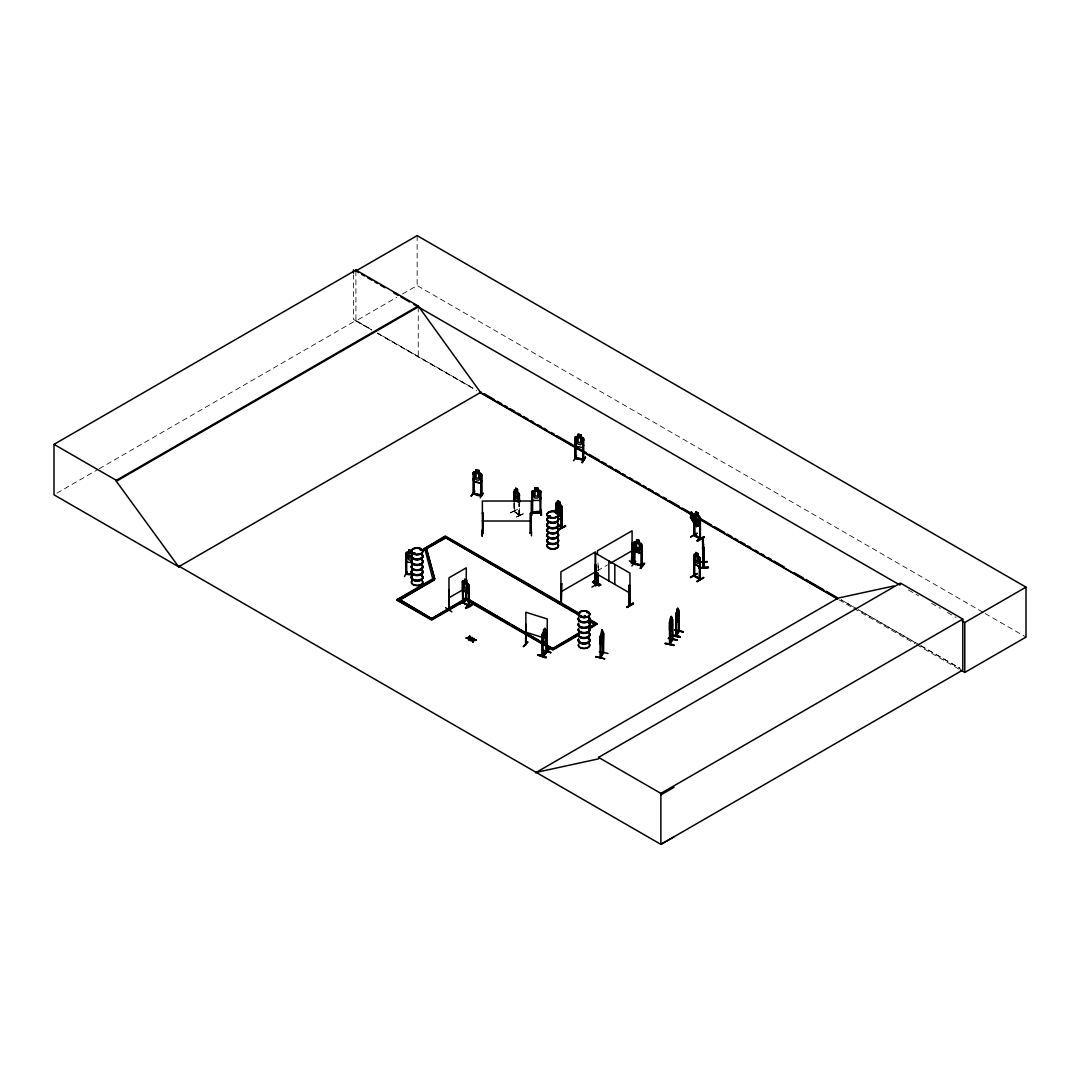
<?xml version="1.0" encoding="UTF-8"?>
<svg xmlns="http://www.w3.org/2000/svg" width="1080" height="1080" viewBox="0 0 1080 1080"><rect width="100%" height="100%" fill="white"/><g stroke="black" fill="none" stroke-linecap="round" stroke-linejoin="round"><path stroke-width="0.75" stroke-dasharray="5 3.75" d="M510.287 512.906L517.536 509.706M514.404 503.577L514.471 511.947L514.296 510.692M514.161 503.091L514.256 511.434L519.669 515.579L519.25 514.431M56.916 493.142L97.727 469.57M99.184 468.733L355.914 320.504L371.858 329.711M355.914 270.972L355.914 320.922L396.738 297.365M402.557 293.99L417.137 285.579L983.651 612.657M597.483 570.726L607.568 564.894M517.604 509.396L510.017 512.798L517.307 509.585M514.256 511.434L519.359 515.646L519.359 503.995M518.859 515.268L519.115 503.496M519.318 514.917L514.471 511.421L519.048 514.593M519.183 515.12L518.859 503.604M371.642 329.832L353.471 319.383L353.471 274.806M377.46 333.18L473.31 388.3L377.663 333.059M857.021 608.958L841.05 599.764L856.98 608.971M919.472 644.868L858.479 609.782L919.31 644.963M920.916 645.692L960.134 668.25M985.122 613.494L1026 637.106M908.428 589.964L918.54 595.796M931.541 603.302L940.221 608.31M947.443 612.481L956.111 617.49M920.754 645.786L959.89 668.385M355.914 320.922L371.858 330.129M377.663 333.477L476.699 390.65M839.106 599.886L852.255 607.487M853.726 608.324L915.098 643.761M916.555 644.612L958.932 669.074M514.728 511.758L514.661 503.469M519.601 515.471L519.615 503.874M598.28 570.699L598.063 562.545L598.063 570.564M513.905 503.199L513.891 511.596M418.244 306.95L418.244 356.9M417.137 235.629L417.137 285.579M584.051 615.519A5.805 3.348 0 0 1 585.562 615.627M584.051 615.249A5.724 3.308 0 0 1 585.536 615.357M523.233 513.675L515.903 517.239L523.233 513.675M523.233 513.945L515.903 517.239L523.246 513.999"/><path stroke-width="1.5" d="M702.581 561.627L703.08 562.802L702.581 540.918M696.978 521.492L694.683 518.846L693.981 515.376L692.064 516.362L694.845 521.249L696.236 520.438L693.454 515.511L694.008 518.413L691.47 516.645L694.049 519.183L694.859 522.855L694.697 519.575L697.113 521.626M546.79 631.193L546.777 651.753C542.66 658.76 539.541 655.803 546.291 651.632M546.507 650.822L542.093 656.195L542.052 634.662L545.967 629.762L546.75 651.699M703.634 552.623L703.418 554.553L703.539 552.69M603.302 637.983L602.991 640.94L600.629 644.787L600.224 642.816M672.516 624.551C668.048 644.058 670.113 616.451 669.506 622.863M676.08 613.116L676.067 623.038L678.496 619.178L678.834 616.262M595.944 657.207L596.106 656.519M596.093 656.586L604.598 658.922M673.961 645.192L665.172 643.694M665.307 643.14L673.974 644.855M671.476 635.486C676.728 633.447 688.554 640.278 671.49 635.405M673.812 645.516L665.334 643.491M680.252 636.984L671.598 635.216L680.279 636.903M546.426 636.741C547.371 638.807 541.809 646.299 542.093 641.318M445.568 607.662L451.913 611.847M537.962 655.223C542.106 653.049 554.607 661.973 537.989 655.155M413.924 552.731L413.438 553.635M413.924 552.974L413.343 552.96M413.924 553.595C413.019 551.664 416.3 554.216 414.207 552.731M420.66 549.194L420.026 549.72M420.687 549.72L420.026 549.437L420.903 549.72M549.194 516.632L549.963 516.132M550.598 516.767L550.179 516.186M556.389 513.189C554.796 510.368 556.794 518.265 556.551 508.235L557.55 507.897M556.375 512.892L556.619 512.851M580.392 616.505L581.432 615.654M581.877 616.275L580.446 616.41M587.426 612.63L587.075 612.657M603.194 652.144L600.305 657.666M600.912 657.41L600.467 656.586M602.964 653.306L603.342 652.631M670.113 623.916L670.167 643.964L669.776 643.113M672.57 639.346L669.506 644.342L669.479 643.491M672.246 639.063L672.638 639.927L672.84 619.475M672.246 639.792L672.098 617.585L669.776 621.459M672.854 639.522L669.803 644.395L669.938 621.999C671.436 608.999 673.326 623.795 670.451 627.737L669.938 626.589M678.537 631.098L676.269 635.31M675.729 614.561L675.824 636.053L678.807 631.125M676.931 610.578L677.538 608.769L676.256 613.724L676.107 635.513M676.229 636.026C679.077 631.382 678.956 632.583 678.888 630.329M678.996 630.869L679.172 631.193M527.877 642.006L523.301 646.677L527.688 642.019M557.307 602.424L564.138 605.921L557.672 602.235M564.152 605.596L557.658 601.83M593.906 581.297C605.745 586.346 599.616 586.832 594.257 580.689M594.243 580.702L600.467 584.969M600.737 584.793L594.162 581.108M702.5 541.013L703.013 542.187M702.702 540.594L703.026 562.802M561.789 512.96L561.074 514.917L556.254 512.055M561.856 512.919L561.128 515.038L556.119 512.149L555.538 509.274M699.503 526.217L700.218 524.259M700.286 524.219L699.557 526.325L694.575 523.436L694.062 514.053L692.888 514.606L691.403 512.001L696.978 520.02L697.424 522.531L696.033 523.341L691.322 516.793L689.904 512.851L691.47 511.961M462.402 587.736L463.064 590.558L468.167 593.379L468.761 584.793L466.763 582.66M468.099 593.42L468.828 591.3M561.708 511.232L561.047 519.871L561.789 517.833M542.093 634.716L542.606 633.312M596.066 656.951L604.719 658.719M468.761 639.806L469.422 637.767L472.176 637.821L469.422 638.186L468.761 639.806L469.517 636.282M472.973 642.236L474.242 638.604L473.067 639.9L472.973 642.236L474.242 638.604M525.636 644.517L525.839 624.362L525.649 644.544M546.939 631.031L547.115 651.335L547.304 619.002L525.839 612.225L526.014 644.665L526.203 624.47M547.304 651.105L547.196 650.579M468.234 639.509L469.517 635.877M472.446 641.938L473.729 638.307M540.837 497.907L539.906 500.432L532.832 500.445L531.913 498.069M539.906 500.432L540.945 497.975M472.176 637.821L469.503 637.835L470.043 636.174M641.02 553.23L641.966 551.043M641.129 553.27L634.702 551.556L633.865 548.896L634.662 551.61L641.075 553.325L642.06 551.083M473.175 479.088L474.012 481.761L480.668 483.151L481.572 480.83M480.668 483.151L481.667 480.857M583.7 445.298L582.701 447.593L576.058 446.202L575.208 443.515L576.086 446.148M690.525 577.49L697.194 573.52M412.29 574.992L405.769 574.25L405.877 554.054L406.674 554.175L406.688 574.344L405.715 574.223M406.674 554.175L405.796 554.229M404.514 576.558L406.904 571.536M406.688 574.344L406.701 573.372L406.593 574.331M406.593 573.386L412.209 574.655M696.897 533.25L690.741 536.774M459.202 604.206L465.656 600.156M591.894 587.101L598.347 583.322M406.782 551.988L411.548 552.865L411.669 550.287L408.74 549.895L408.74 552.352L405.824 552.785L405.877 574.25M408.74 549.895L408.834 552.447L407.376 553.041L407.376 557.631L408.834 559.818L411.548 560.25M411.669 550.287L411.548 552.865M469.017 606.002L462.362 602.519M463.32 602.073L462.699 601.695L462.888 602.883L463.252 589.437M463.118 580.757L468.896 584.753L468.896 606.231L468.693 605.475M595.08 585.455L595.499 564.03L594.851 584.388L595.796 585.063M595.728 565.772L595.134 565.434L595.944 565.637L595.742 585.806L595.364 553.163L629.964 573.143L630.045 605.273L629.087 605.016L629.802 605.435L629.37 584.955L629.181 605.124M531.333 515.444L531.293 512.757M482.233 535.491L482.233 530.186L482.22 535.788M481.775 535.883L481.761 530.55M562.086 527.648L561.182 527.458L561.492 507.357L562.14 527.715L557.644 525.11M561.856 527.081L561.425 526.784M694.764 523.976L694.494 535.761L693.995 513.972M698.166 515.606L700.353 517.671L700.353 539.149L699.624 538.758L699.975 537.908L700.515 538.907M700.583 538.286L694.224 534.56L694.413 535.761M542.781 638.496L543.496 639.698L545.576 635.539L544.846 628.438L542.781 633.906L542.835 655.83M631.841 566.001L635.796 561.289M474.579 491.279L471.056 496.233L474.606 490.941M576.612 455.706L573.561 460.782M698.045 556.052L700.124 558.171L700.124 579.663L693.805 575.897L694.224 575.006M699.489 579.352L699.718 559.17L699.422 579.299L700.259 578.705M561.249 603.396L561.695 583.794L560.885 584.01L561.695 583.794M598.347 581.958L597.51 582.08M602.262 632.3L602.195 629.681L600.723 635.445L600.737 657.761M602.289 629.694L601.398 632.3L601.992 630.504M603.045 653.292L602.977 631.044L600.183 636.282L600.278 642.911M600.588 637.295L600.588 657.842L603.612 652.901L603.612 632.921L603.005 653.346M599.332 651.632L607.986 653.427M600.629 656.707L603.005 652.82M670.613 618.043L671.517 616.262M670.613 618.854L671.22 617.058M676.755 609.62L677.822 607.973L677.795 610.565M676.094 613.17L678.51 609.309L678.551 631.543M676.431 615.64L676.269 636.039M679.144 611.199L678.996 631.598M676.094 622.917L678.524 619.218M668.385 638.496L677.214 639.981L668.547 638.186M674.703 630.207L683.357 631.976L674.865 629.897M669.843 643.262L672.233 639.387M702.567 562.302L703.593 567.5M473.999 493.412L473.04 493.938L473.175 472.487L476.01 472.203L474.66 472.892L474.66 477.468L476.064 479.736L478.71 480.29L480.127 478.615L480.127 474.026L478.71 472.919L478.845 470.34L475.97 469.8L475.97 472.257L476.01 469.746M473.904 474.134L473.135 473.971L473.904 474.134L473.918 494.168L474.012 473.958M480.911 475.402L481.68 475.565L480.911 475.402L480.87 495.599M471.514 495.923L474.66 490.941M473.918 493.439C470.678 492.723 479.264 496.949 481.667 495.733L481.667 474.255L478.805 472.851L478.845 470.34M480.776 494.87C480.924 495.423 480.654 494.532 481.667 495.005M480.209 497.745L483.408 493.128M576.045 438.399L575.168 438.413L576.045 438.399L576.032 458.568M580.838 434.835L578.003 434.241L578.097 436.793L576.693 437.319L576.693 441.909L578.097 444.177L580.743 444.731L582.161 443.057L582.161 438.467L580.743 437.346L580.838 434.835L578.097 434.336M576.126 436.388L582.701 437.616L583.7 438.696L583.7 460.175L575.087 458.406L575.181 436.982L578.138 436.739M582.836 440.019L583.713 440.006L582.836 440.019L582.889 460.067L582.944 439.844M583.673 438.75L582.674 437.67M575.235 457.704L583.659 459.189L583.659 459.918M582.188 462.159C592.326 447.053 575.505 473.391 585.32 457.178M582.188 462.577L585.374 457.232M466.29 584.483L466.29 567.824L448.983 577.813L448.956 609.62M413.478 553.527L414.855 553.311M548.964 516.888L549.572 516.038L549.464 516.915M549.356 516.159L550.017 516.105M587.696 612.414L586.994 612.603M556.713 513.918L558.077 512.001L556.74 508.437L558.509 511.69C559.292 508.437 561.856 511.191 558.968 512.528L560.29 516.226L558.536 512.811M641.979 566.001L633.798 563.801L633.865 542.295L634.73 541.661L641.088 543.348L642.019 544.523L642.019 566.042L642.155 545.846L641.399 545.643L641.331 565.839M636.647 552.137L636.593 539.69L639.32 540.418L639.198 552.825M639.32 540.418L636.552 539.744M634.014 543.645L634.757 543.848L634.014 543.645L634.014 563.625L642.236 565.852M642.155 545.846L641.264 545.805M641.318 564.867L642.236 565.096L633.947 563.112M634.757 543.848L634.5 564.03L634.621 544.023M641.183 565.245L641.898 565.286M641.237 565.839L642.141 565.799M640.346 568.31L644.139 563.125L640.238 568.337L644.571 563.639M644.544 563.598L640.697 568.445M532.724 512.19C528.471 513.473 541.215 509.382 540.743 512.851L540.095 512.568M531.751 512.717L540.729 512.555M483.26 532.629L482.288 532.643L483.179 532.602M482.45 533.358C482.085 530.753 484.286 534.128 482.45 533.399L482.355 501.026L531.293 501.026L531.198 533.399L530.375 533.156L531.387 533.156M531.374 532.629L530.402 532.643M545.076 653.13L549.464 648.473L545.306 653.616M545.13 653.522L549.68 648.959M543.456 632.286L543.456 629.829L544.901 628.304L544.941 630.923M543.74 630.842L544.604 629.1M542.538 635.742L542.511 656.195M546.062 632.03L546.737 631.706L546.332 652.104L546.453 631.611M542.619 650.322L550.908 652.604L542.619 649.904M542.106 655.344L542.862 655.034L542.862 655.884M546.332 651.618L546.804 650.93M465.723 599.981L466.061 591.071M600.696 657.018L600.926 656.775M672.597 639.9L672.192 617.598M531.941 512.689L531.913 491.427L535.019 490.59L534.911 488.052L537.935 488.079L537.935 490.536M531.913 491.481L532.872 490.59M561.668 603.842L560.817 603.976L561.533 602.883M594.851 583.659L595.782 583.375L595.067 583.794M594.945 584.293L595.431 583.983M597.929 581.796C598.266 586.399 596.403 574.992 597.483 572.508M631.665 563.395L632.083 542.903L632.313 563.099C630.275 564.287 633.163 560.993 631.719 562.68M631.422 563.22L632.313 543.038M473.243 472.595L474.12 471.893M413.681 553.068L414.599 552.947M519.359 502.322L519.359 494.195L514.445 489.672L513.905 501.538M581.742 616.302L581.027 616.667M633.906 542.403L634.77 541.742M699.287 556.97L693.833 554.445L693.887 575.924M531.846 511.988L540.932 512.069M540.932 512.798L531.887 512.919M691.403 515.471L690.512 517.266L696.384 526.621L699.948 524.556L693.86 514.053L694.67 513.486C697.613 516.699 695.358 507.978 696.114 514.499L695.061 514.701L695.061 519.291L696.114 521.87L698.099 523.017L699.152 521.667L699.152 517.077L698.099 515.646L698.234 513.108L696.047 511.907L698.234 513.108M482.261 533.156L483.273 533.156M530.375 532.818C530.914 531.036 532.454 534.289 530.375 533.156M466.061 579.839L466.061 583.052M449.28 609.768L449.05 589.653M469.463 601.736L462.969 597.577M557.483 505.481L559.697 506.655L557.55 505.602M559.697 509.112L560.709 510.584L560.709 515.174L559.629 516.524L557.618 515.389M561.856 511.191L556.011 507.101L555.404 512.582M468.828 606.191L468.464 585.751L469.125 606.11L462.659 602.424L462.402 581.148L464.683 581.567M462.659 582.444L463.252 582.782M466.682 580.244L464.549 579.029L464.616 581.607L463.55 581.823L463.55 586.399L464.616 588.978L466.614 590.125L467.681 588.762L466.763 580.203M469.058 586.089L468.234 585.887M463.064 590.558L468.167 593.379M465.993 599.819L458.892 604.125L465.696 600.561L465.777 591.246M468.167 605.3L463.091 602.411L468.896 605.502M472.23 603.869C472.811 607.568 456.84 610.956 472.271 603.936M592.745 581.931L598.995 585.792M592.407 582.174L599.292 585.684L592.772 581.971M635.526 564.773L629.33 560.804M560.885 603.18L561.762 603.221M560.885 603.909L561.695 603.788L561.101 604.165L561.114 584.145M597.47 582.795L598.293 582.687L598.28 573.912M629.478 604.22L629.64 605.381M629.154 605.057L629.37 584.955M627.062 607.46L633.501 603.639L627.048 607.419M179.442 566.42L178.74 566.838L54 494.815L54 444.353L355.914 270.041L418.244 306.018L480.573 392.472L691.767 514.404M355.914 270.041L355.914 270.972L417.137 235.629L1026 587.156L1026 637.106L964.778 672.449L960.404 669.911M54 444.353L116.33 480.33L418.244 306.018M674.082 836.838L660.865 844.371L179.361 566.379L178.646 566.784L116.33 481.262L418.244 306.95M178.646 566.784L481.275 392.067M423.63 548.465L424.899 549.194L446.526 537.327L424.899 549.815L423.63 549.086L445.257 535.977L580.055 613.805M423.63 549.086L433.728 543.254M436.604 541.593L445.257 536.598L485.717 559.953M555.727 504.023L556.308 504.36M559.791 504.265L559.791 501.808L557.591 500.62L556.605 507.992L557.672 510.584L559.656 511.731L560.723 510.368L560.723 505.791L559.656 501.889L557.672 500.742L557.739 503.159M397.035 599.495L432.905 578.786L434.673 578.637L397.035 600.129L431.649 619.475L467.505 598.765L509.328 623.538M434.16 579.514L399.56 600.129L434.16 580.149L432.905 578.786L434.16 580.149M561.263 527.553L561.492 507.357M562.073 507.695L561.263 507.492M565.272 525.488L558.792 529.659L565.637 526.095L558.792 529.659M448.983 597.793L463.415 589.477M457.596 603.666L431.649 618.651L466.25 598.037L554.027 649.35M460.485 601.992L464.805 599.495M397.035 600.129L431.649 620.109L467.505 599.4M690.457 516.132L693.954 514.12M560.885 591.854L595.499 571.874M610.457 563.234L632.083 550.746M578.718 633.002L552.771 648.621L578.718 633.636M588.816 627.183L596.025 623.646M590.261 626.967L593.136 625.307M466.25 599.495L552.771 649.445L578.543 634.568M588.64 628.736L597.294 623.74L588.64 629.37M466.29 591.206L466.25 600.129L552.771 650.079L578.543 635.188M535.518 772.821L838.148 598.091L893.903 585.968M536.22 772.403L598.55 758.849L598.55 757.404L900.464 583.092L962.793 619.07L962.793 670.059L660.865 844.371L660.865 793.382L962.793 619.07M900.464 584.537L899.762 584.955L413.897 304.439M961.889 620.825L964.778 622.499L1026 587.156M694.67 513.486L699.584 516.429M694.548 515.781L693.954 515.444L694.615 535.802M700.286 517.712L700.286 539.109L693.954 535.424L700.515 538.947M699.705 518.792L700.515 518.994L699.705 518.792L699.732 538.826M690.687 537.084L697.167 533.358M699.624 538.029L694.832 535.154M697.208 540.527C717.552 529.375 683.627 548.694 703.769 536.868M660.865 794.84L674.082 787.307M690.444 517.266L694.548 524.205M694.899 514.674L693.86 514.053M698.909 521.707L699.948 524.556M696.384 526.621L694.481 524.245M694.562 553.932L696.047 554.918M694.089 555.755L694.494 576.248L694.67 561.101M697.977 553.635L695.898 552.38L695.966 554.958L694.94 555.147L694.94 559.737L695.966 562.329L697.91 563.504L698.949 562.167L698.045 553.595M700.043 579.663L700.124 558.171M694.467 563.882L699.367 566.676L700.056 564.719L699.422 566.798L694.467 563.882L693.9 561.006L694.589 563.787M690.593 577.584L697.235 573.52L690.593 577.165M700.043 578.934L694.494 575.721L699.813 578.435M700.286 578.759L700.353 579.528L694.089 575.735L694.089 560.75M697.262 581.634L703.593 577.382L697.262 581.594M575.181 457.475L575.977 457.61M597.929 582.525L598.063 573.777M561.33 603.653L561.465 583.673M414.342 553.554L414.221 552.852M550.327 516.888L549.734 517.023M514.404 491.927L514.404 501.917M518.697 492.885L519.426 494.208M513.864 496.706L514.418 499.568L513.932 496.665M518.859 501.944L519.115 495.167L519.615 502.214M519.615 495.558L518.859 495.288M405.715 573.494L412.29 574.479M597.807 582.971L597.699 572.643M575.897 457.839L583.7 459.445M583.7 460.175L583.7 459.23M636.647 542.308L635.269 542.768L635.269 547.358L636.647 549.68L639.198 550.368L640.562 548.762L640.562 544.172L639.198 542.984M632.151 562.842L632.083 530.766L597.483 550.746L597.483 554.081M468.234 605.88L468.464 585.751M561.425 526.567L561.924 527.85L561.856 506.358L556.146 502.24L555.471 512.541M694.116 535.262L694.184 523.638M699.867 538.596L699.935 521.991M694.13 575.006L694.292 576.207M472.176 637.416L469.503 637.835M466.061 637.835L468.855 637.47M466.061 638.253L468.774 638.226M473.715 639.846L476.388 640.251L473.634 640.615M472.986 640.656L470.273 640.264L476.388 640.251M540.095 512.595L540 492.642L540.837 492.629M540.743 512.851L540.932 491.306L539.879 490.455L540.837 491.4M470.273 640.264L473.067 639.9M470.273 640.683L473.067 640.319M473.634 640.197L476.388 639.846M434.673 579.258L426.735 549.936L424.967 549.477L426.735 549.315L434.673 578.637M483.084 533.385L483.179 513.176L482.355 513.176L483.179 513.176M473.337 493.776L481.775 495.572M703.512 544.671L703.188 541.039L703.175 550.894L702.675 546.453M703.512 544.604L703.634 567.567M703.944 547.506L703.958 567.54L702.891 562.343M702.689 550.49L702.581 547.506L703.512 554.539M699.638 562.181L707.279 561.573L699.692 562.505M699.624 562.207L707.279 561.843M703.89 566.298L703.445 567.095M703.958 566.811L702.689 562.37M699.3 568.134L708.413 567.486L699.3 568.161L699.246 567.446L708.413 567.54M699.246 567.864L708.372 567.27M557.644 524.596L561.924 527.121M534.911 488.052L537.827 488.16M537.827 488.106L537.827 490.617L539.879 490.509L532.913 490.671M541.013 515.349L540.905 509.679M530.469 513.176L531.293 513.351L530.469 513.176L530.402 533.371M531.36 530.591L531.509 535.829M482.355 521.006L531.293 521.006M677.7 610.551L677.7 617.922L676.755 619.448L676.256 618.3M542.579 655.682L542.376 656.276M405.986 573.291L406.674 573.426M405.986 573.993L406.593 574.115M556.268 512.649L556.092 504.495M575.951 458.595L575.829 457.839M481.586 495.032L474.039 493.169M481.586 495.761L481.639 474.309L480.64 473.229L474.039 471.852M634.122 563.625L634.797 563.787M405.824 555.106L411.548 555.984M412.209 562.748L406.714 561.965L405.851 559.319L406.796 561.884M678.51 609.309L678.537 631.611M675.824 621.176L676.067 623.038M674.73 630.099L683.532 631.706M677.066 640.143L668.412 638.077M582.701 437.616L580.784 437.292L580.878 434.781M583.7 459.959L575.276 458.217L575.303 436.982M480.627 483.003L474.053 481.707L473.269 479.088M703.89 567.027L703.85 547.034M636.647 543.132L639.198 543.807M636.647 547.722L639.198 548.397M634.757 563.085L633.974 562.856L634.797 563.058M525.839 632.205L542.7 637.538M542.66 650.214L550.733 652.739M540.918 509.99L541.148 515.295M541.31 510.003L541.526 515.349M537.827 490.617L539.339 491.427L539.339 496.004L537.827 497.988L535.019 498.029L533.52 496.071L533.52 491.481L535.019 490.644L535.019 488.133M557.28 517.658L561.114 519.817M595.161 585.481L595.782 584.105M557.577 602.235L564.192 605.543M466.263 580.5L464.967 579.758L466.263 581.31M472.568 604.422L465.871 608.054M462.47 581.108L462.915 602.87M355.914 270.972L358.817 272.646M361.719 274.32L364.621 275.994M367.511 277.668L371.858 280.179M374.76 281.853L377.663 283.527M380.565 285.201L384.912 287.712M393.606 292.734L397.953 295.245M400.856 296.919L409.55 301.928M484.191 393.741L494.384 399.627M497.3 401.315L501.674 403.839M504.576 405.513L507.492 407.201M510.408 408.875L514.782 411.399M517.698 413.087L520.601 414.774M523.517 416.448L527.89 418.973M530.807 420.66L533.709 422.334M538.083 424.858L540.999 426.546M543.915 428.22L546.817 429.908M551.192 432.432L554.108 434.106M557.024 435.794L573.048 445.041M577.409 447.565L586.157 452.615M589.059 454.288L599.265 460.175M602.168 461.862L606.542 464.387M609.457 466.061L612.374 467.748M615.289 469.436L619.65 471.947M622.566 473.634L625.482 475.322M629.843 477.833L632.759 479.52M635.675 481.208L640.049 483.732M642.965 485.406L645.867 487.094M648.783 488.768L653.157 491.292M656.073 492.98L658.976 494.654M663.35 497.178L666.265 498.865M669.182 500.54L679.374 506.425M682.29 508.113L691.025 513.162M701.217 519.048L711.423 524.934M714.326 526.608L724.532 532.508M727.434 534.182L731.808 536.706M734.724 538.394L737.64 540.067M740.556 541.755L744.917 544.28M747.833 545.954L750.749 547.641M755.109 550.165L758.025 551.84M760.941 553.527L763.857 555.201M768.231 557.726L771.134 559.413M774.05 561.087L784.242 566.987M794.448 572.873L803.183 577.908M806.099 579.596L823.581 589.68M826.484 591.368L836.69 597.254M700.515 519.453L837.432 598.509M479.615 392.337L690.053 513.837M701.743 520.587L837.648 599.049M557.415 524.718L561.303 526.797M557.415 525.245L561.856 527.81M595.364 573.143L629.964 593.123M588.776 618.827L597.294 623.74M488.619 561.627L506.034 571.685M508.937 573.359L577.152 612.752M593.123 621.972L597.294 624.375M578.799 614.534L445.257 537.435L578.799 615.155M588.965 620.393L594.769 624.375L588.965 621.014M512.217 625.199L539.609 641.02M542.498 642.681L545.373 644.355M548.262 646.015L552.582 648.513M431.46 618.543L398.291 598.765L432.905 619.38M598.55 757.404L660.865 793.382M694.697 523.341L699.584 526.176M699.718 559.17L699.489 559.292M515.754 488.282L517.455 489.577M514.418 499.568L517.725 501.971M595.917 584.833L595.188 584.483L595.499 551.894L560.885 571.874L561.047 604.165M697.262 540.918L703.769 537.138M697.572 541.134L704.079 537.408M561.074 505.17L561.789 506.399M699.327 556.902L700.056 558.212M600.723 640.035L601.223 641.183L602.667 636.863L602.195 629.681M424.967 549.477L432.905 579.42M542.146 641.25L542.619 643.113M703.283 541.053L702.837 539.312L702.999 562.869M702.904 540.149L703.121 541.188M702.594 540.594L703.404 544.671M702.851 547.317L703.175 548.937L703.175 544.347M669.533 629.397L669.87 631.22M531.86 492.912L532.669 492.723L532.589 512.946M531.738 512.393L531.846 515.457M530.469 533.156L530.469 513.365M482.207 530.186L482.288 535.896M964.778 622.499L964.778 672.449M675.797 635.202L675.797 635.931M670.505 617.895L670.545 620.379M669.533 622.836L669.533 644.288M641.399 545.643L641.399 565.623M636.687 539.798L636.687 542.255M614.817 564.394L614.817 584.375M608.864 560.966L608.864 580.946M600.224 636.269L600.278 657.788M595.944 565.637L596.012 585.657M539.906 511.893L539.919 512.811M519.115 495.167L519.115 501.836M514.161 491.427L514.161 501.417M463.023 582.903L463.091 602.924M353.471 269.851L353.471 273.159M116.33 480.33L116.33 481.262M557.793 523.476A5.805 3.348 0 0 1 552.771 528.498A5.805 3.348 0 0 1 547.749 523.476M557.726 523.813A5.711 3.294 0 0 1 552.771 528.768A5.711 3.294 0 0 1 547.83 523.813M557.712 528.12A5.697 3.294 0 0 1 552.771 533.048A5.697 3.294 0 0 1 547.83 528.12M557.739 528.431A5.738 3.308 0 0 1 552.771 533.399A5.738 3.308 0 0 1 547.803 528.431M557.793 517.955A5.805 3.348 0 0 1 552.771 522.99A5.805 3.348 0 0 1 547.749 517.955M557.726 522.895A5.711 3.294 0 0 1 552.771 527.837A5.711 3.294 0 0 1 547.83 522.895M557.726 518.306A5.711 3.294 0 0 1 552.771 523.246A5.711 3.294 0 0 1 547.83 518.306M557.793 523.192A5.805 3.348 0 0 1 552.771 528.215A5.805 3.348 0 0 1 547.749 523.192M557.793 517.671A5.805 3.348 0 0 1 552.771 522.707A5.805 3.348 0 0 1 547.749 517.671M557.726 517.374A5.711 3.294 0 0 1 552.771 522.329A5.711 3.294 0 0 1 547.83 517.374M557.793 539.19A5.805 3.348 0 0 1 552.771 544.212A5.805 3.348 0 0 1 547.749 539.19M557.726 539.528A5.711 3.294 0 0 1 552.771 544.482A5.711 3.294 0 0 1 547.83 539.528M557.712 543.834A5.697 3.294 0 0 1 552.771 548.762A5.697 3.294 0 0 1 547.83 543.834M557.726 528.944A5.711 3.294 0 0 1 552.771 533.885A5.711 3.294 0 0 1 547.83 528.944M557.739 528.66A5.738 3.308 0 0 1 552.771 533.628A5.738 3.308 0 0 1 547.803 528.66M557.793 533.668A5.805 3.348 0 0 1 552.771 538.704A5.805 3.348 0 0 1 547.749 533.668M557.726 538.61A5.711 3.294 0 0 1 552.771 543.551A5.711 3.294 0 0 1 547.83 538.61M557.726 534.019A5.711 3.294 0 0 1 552.771 538.961A5.711 3.294 0 0 1 547.83 534.019M557.793 538.907A5.805 3.348 0 0 1 552.771 543.929A5.805 3.348 0 0 1 547.749 538.907M557.793 533.385A5.805 3.348 0 0 1 552.771 538.421A5.805 3.348 0 0 1 547.749 533.385M557.726 533.088A5.711 3.294 0 0 1 552.771 538.043A5.711 3.294 0 0 1 547.83 533.088M589.005 616.896A5.711 3.294 0 0 1 584.807 621.824A5.711 3.294 0 0 1 578.543 617.693M589.005 623.336A5.711 3.294 0 0 1 584.807 628.263A5.711 3.294 0 0 1 578.543 624.132M589.086 622.998A5.805 3.348 0 0 1 584.82 627.993A5.805 3.348 0 0 1 578.448 623.795M589.086 622.715A5.805 3.348 0 0 1 584.82 627.71A5.805 3.348 0 0 1 578.448 623.511M589.086 617.476A5.805 3.348 0 0 1 584.82 622.471A5.805 3.348 0 0 1 578.448 618.287M589.086 617.193A5.805 3.348 0 0 1 584.82 622.188A5.805 3.348 0 0 1 578.448 618.003M589.019 617.827A5.724 3.308 0 0 1 584.807 622.755A5.724 3.308 0 0 1 578.529 618.624M589.005 622.418A5.711 3.294 0 0 1 584.807 627.332A5.711 3.294 0 0 1 578.543 623.214M589.005 627.966A5.711 3.294 0 0 1 584.807 632.88A5.711 3.294 0 0 1 578.543 628.763M588.992 627.642A5.697 3.294 0 0 1 584.807 632.543A5.697 3.294 0 0 1 578.556 628.425M588.992 643.356A5.697 3.294 0 0 1 584.807 648.257A5.697 3.294 0 0 1 578.556 644.139M589.019 628.168A5.738 3.308 0 0 1 584.807 633.096A5.738 3.308 0 0 1 578.515 628.965M589.019 633.542A5.724 3.308 0 0 1 584.807 638.469A5.724 3.308 0 0 1 578.529 634.338M589.005 632.61A5.711 3.294 0 0 1 584.807 637.538A5.711 3.294 0 0 1 578.543 633.407M589.005 639.05A5.711 3.294 0 0 1 584.807 643.977A5.711 3.294 0 0 1 578.543 639.846M589.086 638.712A5.805 3.348 0 0 1 584.82 643.707A5.805 3.348 0 0 1 578.448 639.509M589.086 638.429A5.805 3.348 0 0 1 584.82 643.424A5.805 3.348 0 0 1 578.448 639.225M589.005 638.132A5.711 3.294 0 0 1 584.807 643.046A5.711 3.294 0 0 1 578.543 638.928M589.086 633.191A5.805 3.348 0 0 1 584.82 638.186A5.805 3.348 0 0 1 578.448 634M589.086 632.907A5.805 3.348 0 0 1 584.82 637.902A5.805 3.348 0 0 1 578.448 633.717M589.019 643.68A5.724 3.308 0 0 1 584.807 648.608A5.724 3.308 0 0 1 578.529 644.476M588.992 628.479A5.697 3.294 0 0 1 585.536 633.299A5.697 3.294 0 0 1 578.354 630.126M422.118 560.115A5.805 3.348 0 0 1 417.096 565.151A5.805 3.348 0 0 1 412.074 560.115M422.05 560.466A5.724 3.308 0 0 1 417.096 565.421A5.724 3.308 0 0 1 412.142 560.466M422.064 564.894A5.738 3.308 0 0 1 417.096 569.862A5.738 3.308 0 0 1 412.128 564.894M422.064 565.083A5.738 3.308 0 0 1 417.096 570.051A5.738 3.308 0 0 1 412.128 565.083M422.118 554.607A5.805 3.348 0 0 1 417.096 559.629A5.805 3.348 0 0 1 412.074 554.607M422.037 559.548A5.711 3.294 0 0 1 417.096 564.489A5.711 3.294 0 0 1 412.155 559.548M422.05 554.945A5.724 3.308 0 0 1 417.096 559.913A5.724 3.308 0 0 1 412.142 554.945M422.118 559.832A5.805 3.348 0 0 1 417.096 564.867A5.805 3.348 0 0 1 412.074 559.832M422.118 554.324A5.805 3.348 0 0 1 417.096 559.346A5.805 3.348 0 0 1 412.074 554.324M422.037 554.027A5.711 3.294 0 0 1 417.096 558.981A5.711 3.294 0 0 1 412.155 554.027M422.118 575.829A5.805 3.348 0 0 1 417.096 580.865A5.805 3.348 0 0 1 412.074 575.829M422.05 576.18A5.724 3.308 0 0 1 417.096 581.135A5.724 3.308 0 0 1 412.142 576.18M422.024 580.487A5.684 3.281 0 0 1 417.096 585.414A5.684 3.281 0 0 1 412.169 580.487M422.037 565.582A5.697 3.294 0 0 1 417.096 570.524A5.697 3.294 0 0 1 412.155 565.582M422.064 580.608A5.738 3.308 0 0 1 417.096 585.576A5.738 3.308 0 0 1 412.128 580.608M422.064 565.299A5.738 3.308 0 0 1 417.096 570.267A5.738 3.308 0 0 1 412.128 565.299M422.118 570.321A5.805 3.348 0 0 1 417.096 575.343A5.805 3.348 0 0 1 412.074 570.321M422.037 575.262A5.711 3.294 0 0 1 417.096 580.203A5.711 3.294 0 0 1 412.155 575.262M422.037 570.672A5.711 3.294 0 0 1 417.096 575.613A5.711 3.294 0 0 1 412.155 570.672M422.118 575.546A5.805 3.348 0 0 1 417.096 580.581A5.805 3.348 0 0 1 412.074 575.546M422.118 570.038A5.805 3.348 0 0 1 417.096 575.06A5.805 3.348 0 0 1 412.074 570.038M422.037 569.74A5.711 3.294 0 0 1 417.096 574.695A5.711 3.294 0 0 1 412.155 569.74M538.178 654.899L546.264 657.504L538.164 654.939M602.168 633.096L601.223 634.621L601.223 639.212L602.168 637.686L602.168 633.096M671.382 619.65L670.451 621.176L670.451 625.765L671.382 624.24L671.382 619.65M677.7 611.375L676.755 612.9L676.755 617.49L677.7 615.951L677.7 611.375M518.373 498.123L517.455 499.406L515.754 498.11L514.836 495.464L515.768 488.12L517.59 489.497L518.373 498.123M544.846 631.719L543.496 633.137L543.496 637.726L544.846 636.309L544.846 631.719M633.163 603.072L626.697 607.257L633.191 603.126M691.47 512.649L690.579 513.162L691.079 514.039L691.97 513.527L691.47 512.649M703.607 577.692L696.911 581.418L703.607 577.692M537.327 488.579L535.518 488.592L535.518 489.416L537.327 489.389L537.327 488.579M537.827 491.44L535.019 491.468L535.019 496.058L537.827 496.031L537.827 491.44M411.062 550.746L409.32 550.476L409.32 551.3L411.062 551.57L411.062 550.746M411.548 553.689L408.834 553.27L408.834 557.861L411.548 558.279L411.548 553.689M580.27 435.2L578.57 434.849L578.57 435.672L580.27 436.023L580.27 435.2M580.743 438.17L578.097 437.616L578.097 442.206L580.743 442.76L580.743 438.17M478.238 470.772L476.537 470.408L476.537 471.231L478.238 471.582L478.238 470.772M478.71 473.729L476.064 473.175L476.064 477.765L478.71 478.319L478.71 473.729M638.739 540.824L637.092 540.378L638.739 541.634L638.739 540.824M559.278 506.898L557.982 506.169L559.278 507.721L559.278 506.898M559.629 509.976L557.618 508.842L557.618 513.418L559.629 514.566L559.629 509.976M466.614 583.565L464.616 582.431L464.616 587.02L466.614 588.155L466.614 583.565M559.305 502.092L558.023 501.363L559.305 502.916L559.305 502.092M559.656 505.17L557.672 504.023L557.672 508.613L559.656 509.76L559.656 505.17M697.748 513.392L696.465 512.649L697.748 514.215L697.748 513.392M698.099 516.47L696.114 515.308L696.114 519.899L698.099 521.06L698.099 516.47M697.559 553.878L696.317 553.122L697.559 554.688L697.559 553.878M697.91 556.956L695.966 555.782L695.966 560.358L697.91 561.533L697.91 556.956M517.144 489.753L516.051 488.93L517.144 490.577L517.144 489.753M517.455 492.845L515.754 491.562L515.754 496.152L517.455 497.435L517.455 492.845M549.909 517.253A5.711 3.294 0 0 0 558.481 514.404A5.711 3.294 0 0 0 549.909 511.542A5.711 3.294 0 0 0 549.909 517.253M549.923 517.712A5.697 3.294 0 0 0 558.468 514.863A5.697 3.294 0 0 0 549.923 512.014A5.697 3.294 0 0 0 549.923 517.712M549.909 517.469A5.738 3.308 0 0 0 558.509 514.606A5.738 3.308 0 0 0 549.909 511.731A5.738 3.308 0 0 0 549.909 517.469M552.771 549.113A5.738 3.308 0 0 0 557.739 544.144A5.711 3.294 0 0 1 552.771 549.113A5.738 3.308 0 0 1 547.803 544.144A5.711 3.294 0 0 0 552.771 549.113M581.188 616.977A5.738 3.308 0 0 0 589.788 614.101A5.738 3.308 0 0 0 581.188 611.24A5.738 3.308 0 0 0 581.188 616.977M581.202 617.247A5.711 3.294 0 0 0 589.774 614.399A5.711 3.294 0 0 0 581.202 611.537A5.711 3.294 0 0 0 581.202 617.247M580 616.464A5.738 3.308 0 0 0 589.599 614.979A5.738 3.308 0 0 0 582.579 610.929A5.738 3.308 0 0 0 580 616.464M414.234 553.932A5.738 3.308 0 0 0 422.834 551.07A5.738 3.308 0 0 0 414.234 548.208A5.738 3.308 0 0 0 414.234 553.932M414.248 554.391A5.697 3.294 0 0 0 422.793 551.529A5.697 3.294 0 0 0 414.248 548.681A5.697 3.294 0 0 0 414.248 554.391M414.234 554.108A5.738 3.308 0 0 0 422.834 551.245A5.738 3.308 0 0 0 414.234 548.37A5.738 3.308 0 0 0 414.234 554.108"/></g></svg>
